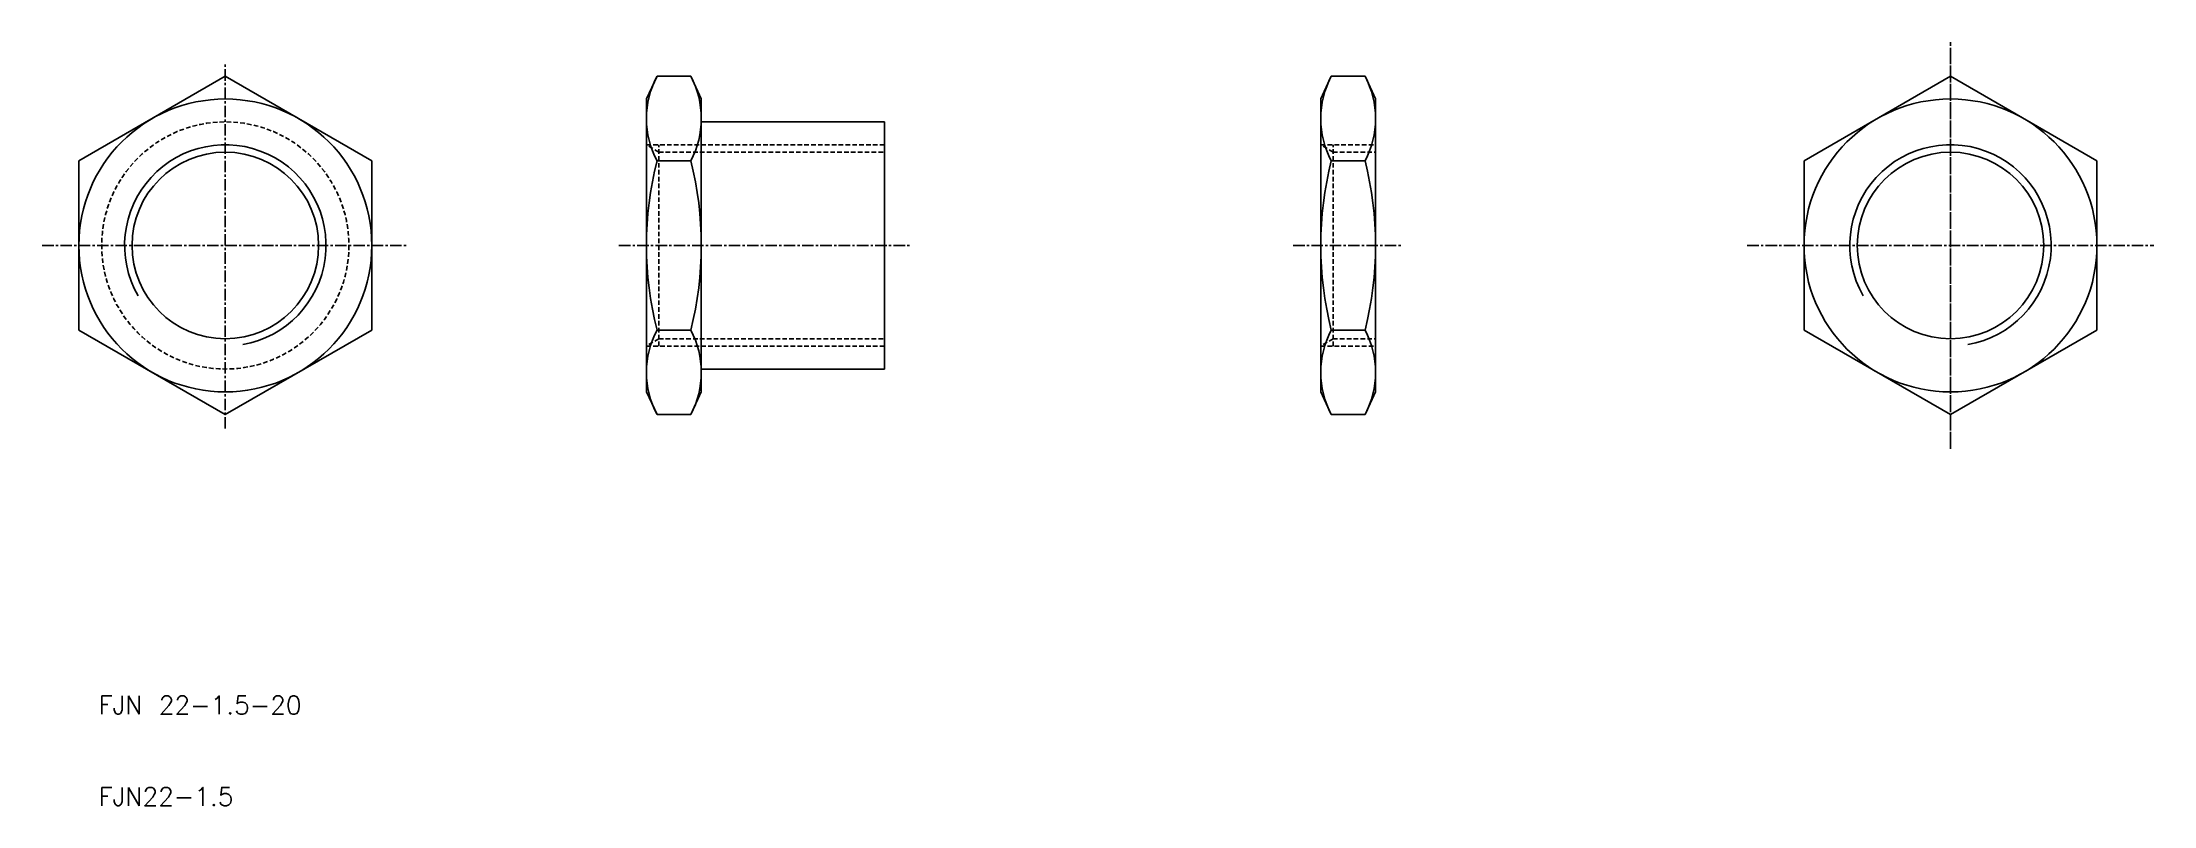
# Model space of a CAD drawing. Extents: x -36 to 195, y -11 to 72.
import ezdxf

# ---------------------------------------------------------------- set-up
doc = ezdxf.new("R2010")
doc.units = 0
doc.linetypes.add('CENTER', pattern=[2, 1.25, -0.25, 0.25, -0.25])
doc.linetypes.add('DASHED', pattern=[0.75, 0.5, -0.25])
doc.layers.get('0').update_dxf_attribs({"linetype": 'CONTINUOUS'})
doc.layers.add('CENTER', color=1, linetype='CENTER')
doc.styles.get("Standard").update_dxf_attribs({"font": 'txt.shx'})

msp = doc.modelspace()

# ---------------------------------------------------------------- linework, layer by layer
for p, q in [((31.16, 68.48), (30, 66)), ((31.16, 68.48), (34.84, 68.48)), ((34.84, 68.48), (36, 66)), ((104.82, 68.48), (103.66, 66)), ((104.82, 68.48), (108.5, 68.48)), ((108.5, 68.48), (109.66, 66)), ((30, 66), (30, 34)), ((36, 66), (36, 62.5)), ((103.66, 66), (103.66, 34)), ((109.66, 66), (109.66, 62.5)), ((36, 63.5), (56, 63.5)), ((36, 62.5), (36, 37.5)), ((56, 63.5), (56, 36.5)), ((109.66, 62.5), (109.66, 37.5)), ((31.16, 59.24), (34.84, 59.24)), ((104.82, 59.24), (108.5, 59.24)), ((31.16, 40.76), (34.84, 40.76)), ((104.82, 40.76), (108.5, 40.76)), ((36, 37.5), (36, 34)), ((109.66, 37.5), (109.66, 34)), ((36, 36.5), (56, 36.5)), ((31.16, 31.52), (30, 34)), ((34.84, 31.52), (36, 34)), ((104.82, 31.52), (103.66, 34)), ((108.5, 31.52), (109.66, 34)), ((31.16, 31.52), (34.84, 31.52)), ((104.82, 31.52), (108.5, 31.52))]:
    msp.add_line(p, q)
at = {"color": 3, "linetype": 'DASHED'}
for p, q in [((30, 61), (56, 61)), ((31.35, 60.19), (30, 61)), ((31.35, 39), (31.35, 61)), ((31.35, 60.19), (56, 60.19)), ((103.66, 61), (109.66, 61)), ((105.01, 60.19), (103.66, 61)), ((105.01, 39), (105.01, 61)), ((105.01, 60.19), (109.66, 60.19)), ((31.35, 39.81), (30, 39)), ((31.35, 39.81), (56, 39.81)), ((105.01, 39.81), (103.66, 39)), ((105.01, 39.81), (109.66, 39.81)), ((30, 39), (56, 39)), ((103.66, 39), (109.66, 39))]:
    msp.add_line(p, q, dxfattribs=at)
for points in [[(0, 59.24), (-16, 68.48), (-32, 59.24), (-32, 40.76), (-16, 31.52), (0, 40.76)], [(188.46, 59.24), (172.46, 68.48), (156.46, 59.24), (156.46, 40.76), (172.46, 31.52), (188.46, 40.76)]]:
    msp.add_lwpolyline(points, close=True)
for centre, radius in [((-16, 50), 16), ((172.46, 50), 16), ((-16, 50), 10.19), ((172.46, 50), 10.19)]:
    msp.add_circle(centre, radius)
msp.add_circle((-16, 50), 13.5, dxfattribs=at)
for centre, radius, start, end in [((39.77, 63.86), 9.77, 151.7979, 208.2021), ((26.23, 63.86), 9.77, 331.7979, 28.2021), ((113.43, 63.86), 9.77, 151.7979, 208.2021), ((99.89, 63.86), 9.77, 331.7979, 28.2021), ((67.35, 50), 37.35, 165.6821, 194.3179), ((-1.35, 50), 37.35, 345.6821, 14.3179), ((141.01, 50), 37.35, 165.6821, 194.3179), ((72.31, 50), 37.35, 345.6821, 14.3179), ((39.77, 36.14), 9.77, 151.7979, 208.2021), ((26.23, 36.14), 9.77, 331.7979, 28.2021), ((113.43, 36.14), 9.77, 151.7979, 208.2021), ((99.89, 36.14), 9.77, 331.7979, 28.2021)]:
    msp.add_arc(centre, radius, start, end)
at = {"color": 3}
for centre in [(-16, 50), (172.46, 50)]:
    msp.add_arc(centre, 11, 280, 210, dxfattribs=at)
at = {"layer": 'CENTER', "color": 1, "linetype": 'CENTER'}
for p, q in [((172.46, 27.8), (172.46, 72.2)), ((172.46, 28.4), (172.46, 71.6)), ((-16, 30), (-16, 70)), ((-36, 50), (4, 50)), ((27, 50), (59, 50)), ((100.66, 50), (112.55, 50)), ((150.26, 50), (194.66, 50))]:
    msp.add_line(p, q, dxfattribs=at)

# ---------------------------------------------------------------- texts
for s, p in [('FJN 22-1.5-20', (-29.85, -1.21)), ('FJN22-1.5', (-29.85, -11.21))]:
    msp.add_text(s, height=2).set_placement(p)

doc.saveas('drawing.dxf')
